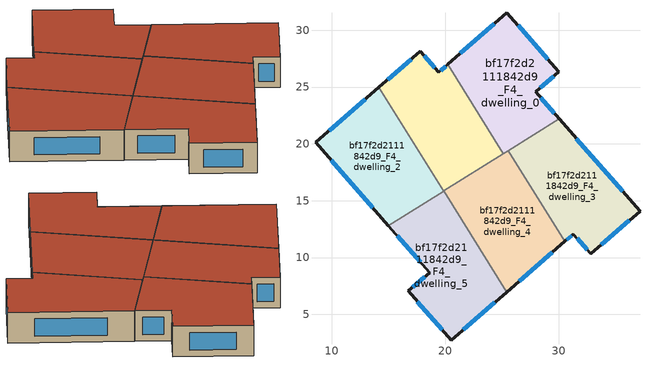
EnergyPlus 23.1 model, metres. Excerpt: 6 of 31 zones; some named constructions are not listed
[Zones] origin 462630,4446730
bf17f2d2111842d9_F4_dwelling_0
 floor to bf17f2d2111842d9_F3_dwelling_0 (EU_floor_Construction): 25.43,31.53 29.98,26.35 27.95,24.58 30.03,22.21 25.11,19.14 20.21,26.99 z12
 wall outside (EU_wall_Construction): 30.03,22.21 27.95,24.58 29.98,26.35 25.43,31.53 20.21,26.99 z12:15
 wall to bf17f2d2111842d9_F4_dwelling_1 (EU_wall_Construction): 20.21,26.99 25.11,19.14 z12:15
 wall to bf17f2d2111842d9_F4_dwelling_3 (EU_wall_Construction): 25.55,19.41 30.03,22.21 z12:15
 wall to bf17f2d2111842d9_F4_dwelling_4 (EU_wall_Construction): 25.11,19.14 25.55,19.41 z12:15
 window (EU_Window_Construction): 29.58,22.72 28.39,24.07 / 24.32,30.56 21.33,27.96 / 29.01,27.46 26.41,30.42 / 28.38,24.96 29.55,25.97 z12.64:14.36
 roof outside (EU_roof_Construction): 30.03,22.21 27.95,24.58 29.98,26.35 25.43,31.53 20.21,26.99 25.11,19.14 z15
bf17f2d2111842d9_F4_dwelling_1
 floor to bf17f2d2111842d9_F3_dwelling_1 (EU_floor_Construction): 20.21,26.99 25.11,19.14 19.85,15.85 14.16,24.97 17.82,28.15 19.43,26.31 z12
 wall outside (EU_wall_Construction): 20.21,26.99 19.43,26.31 17.82,28.15 14.16,24.97 z12:15
 wall to bf17f2d2111842d9_F4_dwelling_2 (EU_wall_Construction): 14.16,24.97 19.85,15.85 z12:15
 wall to bf17f2d2111842d9_F4_dwelling_4 (EU_wall_Construction): 19.86,15.86 25.11,19.14 z12:15
 window (EU_Window_Construction): 17.03,27.47 14.94,25.65 / 19.09,26.71 18.16,27.76 / 20.04,26.84 19.6,26.46 z12.64:14.36
 roof outside (EU_roof_Construction): 25.11,19.14 20.21,26.99 19.43,26.31 17.82,28.15 14.16,24.97 19.85,15.85 z15
bf17f2d2111842d9_F4_dwelling_2
 floor to bf17f2d2111842d9_F3_dwelling_2 (EU_floor_Construction): 14.16,24.97 19.85,15.85 14.99,12.82 8.59,20.13 z12
 wall outside (EU_wall_Construction): 14.16,24.97 8.59,20.13 14.99,12.82 z12:15
 wall to bf17f2d2111842d9_F4_dwelling_5 (EU_wall_Construction): 14.99,12.82 19.85,15.85 z12:15
 window (EU_Window_Construction): 9.96,18.56 13.62,14.38 / 12.97,23.94 9.78,21.17 z12.64:14.36
 roof outside (EU_roof_Construction): 19.85,15.85 14.16,24.97 8.59,20.13 14.99,12.82 z15
bf17f2d2111842d9_F4_dwelling_3
 floor to bf17f2d2111842d9_F3_dwelling_3 (EU_floor_Construction): 30.03,22.21 37.14,14.09 32.81,10.33 31.27,12.07 30.53,11.42 25.55,19.41 z12
 wall outside (EU_wall_Construction): 30.53,11.42 31.27,12.07 32.81,10.33 37.14,14.09 30.03,22.21 z12:15
 wall to bf17f2d2111842d9_F4_dwelling_4 (EU_wall_Construction): 25.55,19.41 30.53,11.42 z12:15
 window (EU_Window_Construction): 35.62,15.83 31.55,20.47 / 33.74,11.14 36.21,13.29 / 31.6,11.7 32.48,10.7 / 30.69,11.56 31.12,11.93 z12.64:14.36
 roof outside (EU_roof_Construction): 37.14,14.09 30.03,22.21 25.55,19.41 30.53,11.42 31.27,12.07 32.81,10.33 z15
bf17f2d2111842d9_F4_dwelling_4
 floor to bf17f2d2111842d9_F3_dwelling_4 (EU_floor_Construction): 25.55,19.41 30.53,11.42 25.41,6.97 19.86,15.86 z12
 wall outside (EU_wall_Construction): 25.41,6.97 30.53,11.42 z12:15
 wall to bf17f2d2111842d9_F4_dwelling_5 (EU_wall_Construction): 19.86,15.86 25.41,6.97 z12:15
 window (EU_Window_Construction): 26.51,7.92 29.43,10.47 z12.64:14.36
 roof outside (EU_roof_Construction): 30.53,11.42 25.55,19.41 19.86,15.86 25.41,6.97 z15
bf17f2d2111842d9_F4_dwelling_5
 floor to bf17f2d2111842d9_F3_dwelling_5 (EU_floor_Construction): 19.86,15.86 25.41,6.97 20.54,2.73 16.75,7.06 18.62,8.68 14.99,12.82 z12
 wall outside (EU_wall_Construction): 14.99,12.82 18.62,8.68 16.75,7.06 20.54,2.73 25.41,6.97 z12:15
 window (EU_Window_Construction): 15.77,11.93 17.84,9.57 / 21.58,3.64 24.37,6.06 / 17.56,6.13 19.73,3.66 / 18.22,8.33 17.15,7.4 z12.64:14.36
 roof outside (EU_roof_Construction): 25.41,6.97 19.86,15.86 14.99,12.82 18.62,8.68 16.75,7.06 20.54,2.73 z15
[SCHEDULE:CONSTANT]
Name | Hourly Value
EU_AlwaysOn | 1
EU_CoolingOff | 0
[SCHEDULE:FILE] Column Number=1; Rows to Skip at Top=0; Number of Hours of Data=8760; Column Separator=Comma; Interpolate to Timestep=No; Minutes per Item=60; Adjust Schedule for Daylight Savings=Yes
Name | File
EU_Step8_GainSchedule_bf17f2d2111842d9_F4_dwelling_0_f000 | ../../schedules/bf17f2d2111842d9/bf17f2d2111842d9_F4_dwelling_0_f000_gain.csv
EU_Step8_GainSchedule_bf17f2d2111842d9_F4_dwelling_1_f000 | ../../schedules/bf17f2d2111842d9/bf17f2d2111842d9_F4_dwelling_1_f000_gain.csv
EU_Step8_GainSchedule_bf17f2d2111842d9_F4_dwelling_2_f000 | ../../schedules/bf17f2d2111842d9/bf17f2d2111842d9_F4_dwelling_2_f000_gain.csv
EU_Step8_GainSchedule_bf17f2d2111842d9_F4_dwelling_3_f000 | ../../schedules/bf17f2d2111842d9/bf17f2d2111842d9_F4_dwelling_3_f000_gain.csv
EU_Step8_GainSchedule_bf17f2d2111842d9_F4_dwelling_4_f000 | ../../schedules/bf17f2d2111842d9/bf17f2d2111842d9_F4_dwelling_4_f000_gain.csv
EU_Step8_GainSchedule_bf17f2d2111842d9_F4_dwelling_5_f000 | ../../schedules/bf17f2d2111842d9/bf17f2d2111842d9_F4_dwelling_5_f000_gain.csv
